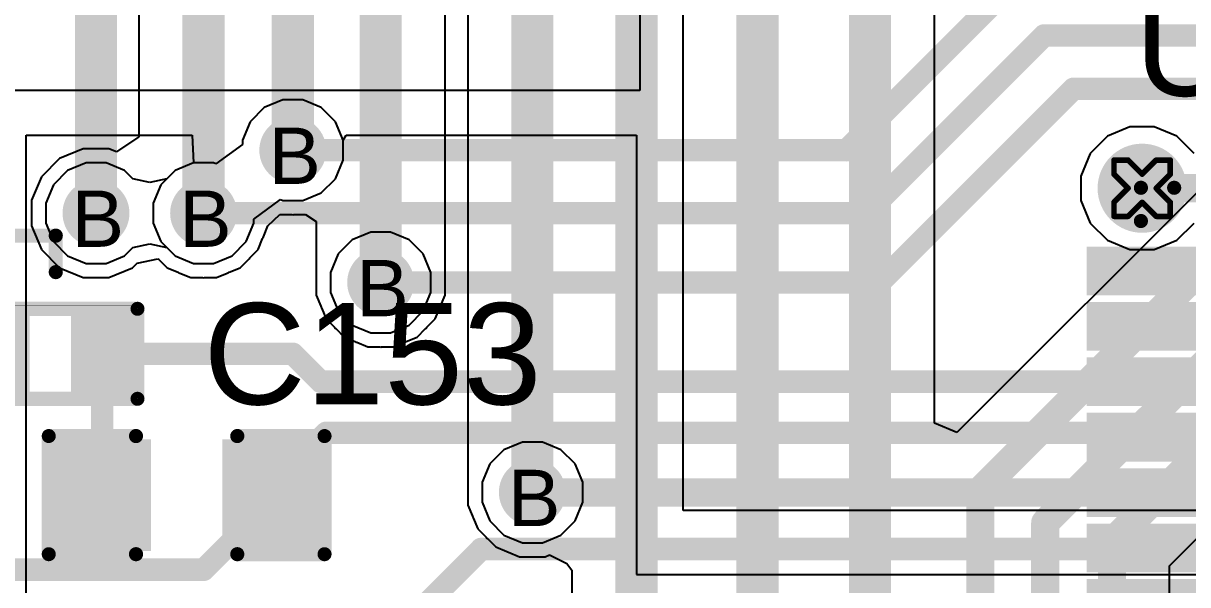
# Model space of a CAD drawing. Header units: inches. Extents: x 0 to 5379, y 0 to 5429.
# Drawn here: x 217.4 to 227.91, y 133.56 to 138.63 of the extents above; entities that cross this region are included whole.
import ezdxf

# ---------------------------------------------------------------- set-up
doc = ezdxf.new("R2010")
doc.units = ezdxf.units.IN
for name, color, linetype in [('Bottom Layer', 5, 'Continuous'), ('Bottom Solder', 6, 'Continuous'), ('Drill Drawing', 1, 'Continuous'), ('GND01', 16, 'Continuous'), ('GND02', 76, 'Continuous'), ('PWR', 156, 'Continuous'), ('SIG 01', 90, 'Continuous'), ('Top Layer', 1, 'Continuous'), ('Top Overlay', 2, 'Continuous'), ('Top Paste', 8, 'Continuous'), ('Top Solder', 216, 'Continuous'), ('Via Holes', 16, 'Continuous')]:
    doc.layers.add(name, color=color, linetype=linetype)
doc.styles.add('Arial', font='', dxfattribs={"height": 0.2})
doc.styles.get('Arial').set_extended_font_data('Arial')

# ---------------------------------------------------------------- blocks, each defined once
blk = doc.blocks.new('64_VFQFPN_9X9_142')
at = {"layer": 'Top Layer'}
for points in [[(4.07, -1.1), (4.93, -1.1), (4.93, -1.4), (4.07, -1.4)], [(4.07, -1.6), (4.93, -1.6), (4.93, -1.9), (4.07, -1.9)], [(4.07, -2.1), (4.93, -2.1), (4.93, -2.4), (4.07, -2.4)], [(4.07, -2.6), (4.93, -2.6), (4.93, -2.9), (4.07, -2.9)], [(4.07, -3.1), (4.93, -3.1), (4.93, -3.4), (4.07, -3.4)], [(4.07, -3.6), (4.93, -3.6), (4.93, -3.9), (4.07, -3.9)]]:
    blk.add_hatch(color=1, dxfattribs=at).paths.add_polyline_path(points)
at = {"layer": 'Top Paste'}
for points in [[(4.07, -1.1), (4.93, -1.1), (4.93, -1.4), (4.07, -1.4)], [(4.07, -1.6), (4.93, -1.6), (4.93, -1.9), (4.07, -1.9)], [(4.07, -2.1), (4.93, -2.1), (4.93, -2.4), (4.07, -2.4)], [(4.07, -2.6), (4.93, -2.6), (4.93, -2.9), (4.07, -2.9)], [(4.07, -3.1), (4.93, -3.1), (4.93, -3.4), (4.07, -3.4)], [(4.07, -3.6), (4.93, -3.6), (4.93, -3.9), (4.07, -3.9)]]:
    blk.add_hatch(color=8, dxfattribs=at).paths.add_polyline_path(points)
at = {"layer": 'Top Solder'}
for points in [[(4, -0.53), (5, -0.53), (5, -0.97), (4, -0.97)], [(4, -1.03), (5, -1.03), (5, -1.47), (4, -1.47)], [(4, -1.53), (5, -1.53), (5, -1.97), (4, -1.97)], [(4, -2.03), (5, -2.03), (5, -2.47), (4, -2.47)], [(4, -2.53), (5, -2.53), (5, -2.97), (4, -2.97)], [(4, -3.03), (5, -3.03), (5, -3.47), (4, -3.47)], [(4, -3.53), (5, -3.53), (5, -3.97), (4, -3.97)]]:
    blk.add_hatch(color=216, dxfattribs=at).paths.add_polyline_path(points)
at = {"layer": 'Top Overlay'}
for points in [[(4.511, -4.2, 0.127, 0.127, 0), (4.511, -4.5, 0.127, 0.127, 0)], [(4.511, -4.5, 0.127, 0.127, 0), (4.211, -4.5, 0.127, 0.127, 0)]]:
    blk.add_lwpolyline(points, format="xyseb", dxfattribs=at)
for points in [[(4.479, -4.2, 0.0635, 0.0635, 1), (4.543, -4.2, 0.0635, 0.0635, 1)], [(4.179, -4.5, 0.0635, 0.0635, 1), (4.243, -4.5, 0.0635, 0.0635, 1)], [(4.479, -4.5, 0.0635, 0.0635, 1), (4.543, -4.5, 0.0635, 0.0635, 1)], [(4.479, -4.5, 0.0635, 0.0635, 1), (4.543, -4.5, 0.0635, 0.0635, 1)]]:
    blk.add_lwpolyline(points, format="xyseb", close=True, dxfattribs=at)
blk = doc.blocks.new('R___0402_419')
at = {"layer": 'Top Layer'}
for points in [[(-0.699, -0.318), (-0.699, 0.318), (-0.241, 0.318), (-0.241, -0.318)], [(0.241, -0.318), (0.241, 0.318), (0.699, 0.318), (0.699, -0.318)]]:
    blk.add_hatch(color=1, dxfattribs=at).paths.add_polyline_path(points)
at = {"layer": 'Top Paste'}
for points in [[(-0.699, -0.318), (-0.699, 0.318), (-0.241, 0.318), (-0.241, -0.318)], [(0.241, -0.318), (0.241, 0.318), (0.699, 0.318), (0.699, -0.318)]]:
    blk.add_hatch(color=8, dxfattribs=at).paths.add_polyline_path(points)
at = {"layer": 'Top Solder'}
for points in [[(-0.754, -0.373), (-0.754, 0.373), (-0.186, 0.373), (-0.186, -0.373)], [(0.186, -0.373), (0.186, 0.373), (0.754, 0.373), (0.754, -0.373)]]:
    blk.add_hatch(color=216, dxfattribs=at).paths.add_polyline_path(points)
at = {"layer": 'Top Overlay'}
for points in [[(-0.787, 0.406, 0.127, 0.127, 0), (-0.787, -0.406, 0.127, 0.127, 0)], [(0.787, 0.406, 0.127, 0.127, 0), (-0.787, 0.406, 0.127, 0.127, 0)], [(0.787, 0.406, 0.127, 0.127, 0), (0.787, -0.406, 0.127, 0.127, 0)], [(0.787, -0.406, 0.127, 0.127, 0), (-0.787, -0.406, 0.127, 0.127, 0)], [(0.813, -0.432, 0.00323, 0.00323, 0), (-0.813, -0.432, 0.00323, 0.00323, 0)]]:
    blk.add_lwpolyline(points, format="xyseb", dxfattribs=at)
for points in [[(-0.819, 0.406, 0.0635, 0.0635, 1), (-0.756, 0.406, 0.0635, 0.0635, 1)], [(-0.819, 0.406, 0.0635, 0.0635, 1), (-0.756, 0.406, 0.0635, 0.0635, 1)], [(0.756, 0.406, 0.0635, 0.0635, 1), (0.819, 0.406, 0.0635, 0.0635, 1)], [(0.756, 0.406, 0.0635, 0.0635, 1), (0.819, 0.406, 0.0635, 0.0635, 1)], [(-0.819, -0.406, 0.0635, 0.0635, 1), (-0.756, -0.406, 0.0635, 0.0635, 1)], [(-0.819, -0.406, 0.0635, 0.0635, 1), (-0.756, -0.406, 0.0635, 0.0635, 1)], [(0.756, -0.406, 0.0635, 0.0635, 1), (0.819, -0.406, 0.0635, 0.0635, 1)], [(0.756, -0.406, 0.0635, 0.0635, 1), (0.819, -0.406, 0.0635, 0.0635, 1)], [(-0.814, -0.432, 0.00161, 0.00161, 1), (-0.812, -0.432, 0.00161, 0.00161, 1)], [(0.812, -0.432, 0.00161, 0.00161, 1), (0.814, -0.432, 0.00161, 0.00161, 1)]]:
    blk.add_lwpolyline(points, format="xyseb", close=True, dxfattribs=at)
blk = doc.blocks.new('C___0603_974')
at = {"layer": 'Top Layer'}
for points in [[(-0.381, 0.445), (-0.381, -0.445), (-1.143, -0.445), (-1.143, 0.445)], [(1.143, 0.445), (1.143, -0.445), (0.381, -0.445), (0.381, 0.445)]]:
    blk.add_hatch(color=1, dxfattribs=at).paths.add_polyline_path(points)
at = {"layer": 'Top Paste'}
for points in [[(-0.381, 0.445), (-0.381, -0.445), (-1.143, -0.445), (-1.143, 0.445)], [(1.143, 0.445), (1.143, -0.445), (0.381, -0.445), (0.381, 0.445)]]:
    blk.add_hatch(color=8, dxfattribs=at).paths.add_polyline_path(points)
at = {"layer": 'Top Solder'}
for points in [[(-0.321, 0.504), (-0.321, -0.504), (-1.203, -0.504), (-1.203, 0.504)], [(1.203, 0.504), (1.203, -0.504), (0.321, -0.504), (0.321, 0.504)]]:
    blk.add_hatch(color=216, dxfattribs=at).paths.add_polyline_path(points)
at = {"layer": 'Top Overlay'}
for points in [[(-0.457, 0.533, 0.127, 0.127, 0), (-1.245, 0.533, 0.127, 0.127, 0)], [(-1.245, 0.533, 0.127, 0.127, 0), (-1.245, -0.533, 0.127, 0.127, 0)], [(1.245, 0.533, 0.127, 0.127, 0), (0.457, 0.533, 0.127, 0.127, 0)], [(1.245, 0.533, 0.127, 0.127, 0), (1.245, -0.533, 0.127, 0.127, 0)], [(-0.457, -0.533, 0.127, 0.127, 0), (-1.245, -0.533, 0.127, 0.127, 0)], [(1.245, -0.533, 0.127, 0.127, 0), (0.457, -0.533, 0.127, 0.127, 0)]]:
    blk.add_lwpolyline(points, format="xyseb", dxfattribs=at)
for points in [[(-1.276, 0.533, 0.0635, 0.0635, 1), (-1.213, 0.533, 0.0635, 0.0635, 1)], [(-1.276, 0.533, 0.0635, 0.0635, 1), (-1.213, 0.533, 0.0635, 0.0635, 1)], [(-0.489, 0.533, 0.0635, 0.0635, 1), (-0.425, 0.533, 0.0635, 0.0635, 1)], [(0.425, 0.533, 0.0635, 0.0635, 1), (0.489, 0.533, 0.0635, 0.0635, 1)], [(1.213, 0.533, 0.0635, 0.0635, 1), (1.276, 0.533, 0.0635, 0.0635, 1)], [(1.213, 0.533, 0.0635, 0.0635, 1), (1.276, 0.533, 0.0635, 0.0635, 1)], [(-1.276, -0.533, 0.0635, 0.0635, 1), (-1.213, -0.533, 0.0635, 0.0635, 1)], [(-1.276, -0.533, 0.0635, 0.0635, 1), (-1.213, -0.533, 0.0635, 0.0635, 1)], [(-0.489, -0.533, 0.0635, 0.0635, 1), (-0.425, -0.533, 0.0635, 0.0635, 1)], [(0.425, -0.533, 0.0635, 0.0635, 1), (0.489, -0.533, 0.0635, 0.0635, 1)], [(1.213, -0.533, 0.0635, 0.0635, 1), (1.276, -0.533, 0.0635, 0.0635, 1)], [(1.213, -0.533, 0.0635, 0.0635, 1), (1.276, -0.533, 0.0635, 0.0635, 1)]]:
    blk.add_lwpolyline(points, format="xyseb", close=True, dxfattribs=at)

msp = doc.modelspace()

# ---------------------------------------------------------------- hatches: boundary and pattern name
at = {"layer": 'Bottom Layer'}
h = msp.add_hatch(color=5, dxfattribs=at)
edge = h.paths.add_edge_path()
edge.add_arc((219.836, 137.482), 0.2, 0, 360)
h = msp.add_hatch(color=5, dxfattribs=at)
edge = h.paths.add_edge_path()
edge.add_arc((227.501, 137.139), 0.3, 0, 360)
h = msp.add_hatch(color=5, dxfattribs=at)
edge = h.paths.add_edge_path()
edge.add_arc((218.06, 136.914), 0.2, 0, 360)
h = msp.add_hatch(color=5, dxfattribs=at)
edge = h.paths.add_edge_path()
edge.add_arc((219.031, 136.914), 0.2, 0, 360)
h = msp.add_hatch(color=5, dxfattribs=at)
edge = h.paths.add_edge_path()
edge.add_arc((220.629, 136.289), 0.2, 0, 360)
h = msp.add_hatch(color=5, dxfattribs=at)
edge = h.paths.add_edge_path()
edge.add_arc((221.998, 134.395), 0.2, 0, 360)
at = {"layer": 'Bottom Solder'}
h = msp.add_hatch(color=6, dxfattribs=at)
edge = h.paths.add_edge_path()
edge.add_arc((219.836, 137.482), 0.302, 0, 360)
h = msp.add_hatch(color=6, dxfattribs=at)
edge = h.paths.add_edge_path()
edge.add_arc((227.501, 137.139), 0.402, 0, 360)
h = msp.add_hatch(color=6, dxfattribs=at)
edge = h.paths.add_edge_path()
edge.add_arc((218.06, 136.914), 0.302, 0, 360)
h = msp.add_hatch(color=6, dxfattribs=at)
edge = h.paths.add_edge_path()
edge.add_arc((219.031, 136.914), 0.302, 0, 360)
h = msp.add_hatch(color=6, dxfattribs=at)
edge = h.paths.add_edge_path()
edge.add_arc((220.629, 136.289), 0.302, 0, 360)
h = msp.add_hatch(color=6, dxfattribs=at)
edge = h.paths.add_edge_path()
edge.add_arc((221.998, 134.395), 0.302, 0, 360)
at = {"layer": 'GND01'}
h = msp.add_hatch(color=16, dxfattribs=at)
edge = h.paths.add_edge_path()
edge.add_arc((219.836, 137.482), 0.2, 0, 360)
h = msp.add_hatch(color=16, dxfattribs=at)
edge = h.paths.add_edge_path()
edge.add_arc((227.501, 137.139), 0.3, 0, 360)
h = msp.add_hatch(color=16, dxfattribs=at)
edge = h.paths.add_edge_path()
edge.add_arc((218.06, 136.914), 0.2, 0, 360)
h = msp.add_hatch(color=16, dxfattribs=at)
edge = h.paths.add_edge_path()
edge.add_arc((219.031, 136.914), 0.2, 0, 360)
h = msp.add_hatch(color=16, dxfattribs=at)
edge = h.paths.add_edge_path()
edge.add_arc((220.629, 136.289), 0.2, 0, 360)
h = msp.add_hatch(color=16, dxfattribs=at)
edge = h.paths.add_edge_path()
edge.add_arc((221.998, 134.395), 0.2, 0, 360)
at = {"layer": 'GND02'}
h = msp.add_hatch(color=76, dxfattribs=at)
edge = h.paths.add_edge_path()
edge.add_arc((219.836, 137.482), 0.2, 0, 360)
h = msp.add_hatch(color=76, dxfattribs=at)
edge = h.paths.add_edge_path()
edge.add_arc((227.501, 137.139), 0.3, 0, 360)
h = msp.add_hatch(color=76, dxfattribs=at)
edge = h.paths.add_edge_path()
edge.add_arc((218.06, 136.914), 0.2, 0, 360)
h = msp.add_hatch(color=76, dxfattribs=at)
edge = h.paths.add_edge_path()
edge.add_arc((219.031, 136.914), 0.2, 0, 360)
h = msp.add_hatch(color=76, dxfattribs=at)
edge = h.paths.add_edge_path()
edge.add_arc((220.629, 136.289), 0.2, 0, 360)
h = msp.add_hatch(color=76, dxfattribs=at)
edge = h.paths.add_edge_path()
edge.add_arc((221.998, 134.395), 0.2, 0, 360)
at = {"layer": 'PWR'}
h = msp.add_hatch(color=156, dxfattribs=at)
edge = h.paths.add_edge_path()
edge.add_arc((219.836, 137.482), 0.2, 0, 360)
h = msp.add_hatch(color=156, dxfattribs=at)
edge = h.paths.add_edge_path()
edge.add_arc((227.501, 137.139), 0.3, 0, 360)
h = msp.add_hatch(color=156, dxfattribs=at)
edge = h.paths.add_edge_path()
edge.add_arc((218.06, 136.914), 0.2, 0, 360)
h = msp.add_hatch(color=156, dxfattribs=at)
edge = h.paths.add_edge_path()
edge.add_arc((219.031, 136.914), 0.2, 0, 360)
h = msp.add_hatch(color=156, dxfattribs=at)
edge = h.paths.add_edge_path()
edge.add_arc((220.629, 136.289), 0.2, 0, 360)
h = msp.add_hatch(color=156, dxfattribs=at)
edge = h.paths.add_edge_path()
edge.add_arc((221.998, 134.395), 0.2, 0, 360)
at = {"layer": 'SIG 01'}
h = msp.add_hatch(color=90, dxfattribs=at)
edge = h.paths.add_edge_path()
edge.add_arc((219.836, 137.482), 0.2, 0, 360)
h = msp.add_hatch(color=90, dxfattribs=at)
edge = h.paths.add_edge_path()
edge.add_arc((227.501, 137.139), 0.3, 0, 360)
h = msp.add_hatch(color=90, dxfattribs=at)
edge = h.paths.add_edge_path()
edge.add_arc((218.06, 136.914), 0.2, 0, 360)
h = msp.add_hatch(color=90, dxfattribs=at)
edge = h.paths.add_edge_path()
edge.add_arc((219.031, 136.914), 0.2, 0, 360)
h = msp.add_hatch(color=90, dxfattribs=at)
edge = h.paths.add_edge_path()
edge.add_arc((220.629, 136.289), 0.2, 0, 360)
h = msp.add_hatch(color=90, dxfattribs=at)
edge = h.paths.add_edge_path()
edge.add_arc((221.998, 134.395), 0.2, 0, 360)
at = {"layer": 'Top Layer'}
h = msp.add_hatch(color=1, dxfattribs=at)
edge = h.paths.add_edge_path()
edge.add_arc((219.836, 137.482), 0.2, 0, 360)
h = msp.add_hatch(color=1, dxfattribs=at)
edge = h.paths.add_edge_path()
edge.add_arc((227.501, 137.139), 0.3, 0, 360)
h = msp.add_hatch(color=1, dxfattribs=at)
edge = h.paths.add_edge_path()
edge.add_arc((218.06, 136.914), 0.2, 0, 360)
h = msp.add_hatch(color=1, dxfattribs=at)
edge = h.paths.add_edge_path()
edge.add_arc((219.031, 136.914), 0.2, 0, 360)
h = msp.add_hatch(color=1, dxfattribs=at)
edge = h.paths.add_edge_path()
edge.add_arc((220.629, 136.289), 0.2, 0, 360)
h = msp.add_hatch(color=1, dxfattribs=at)
edge = h.paths.add_edge_path()
edge.add_arc((221.998, 134.395), 0.2, 0, 360)
at = {"layer": 'Top Solder'}
h = msp.add_hatch(color=216, dxfattribs=at)
edge = h.paths.add_edge_path()
edge.add_arc((219.836, 137.482), 0.302, 0, 360)
h = msp.add_hatch(color=216, dxfattribs=at)
edge = h.paths.add_edge_path()
edge.add_arc((227.501, 137.139), 0.402, 0, 360)
h = msp.add_hatch(color=216, dxfattribs=at)
edge = h.paths.add_edge_path()
edge.add_arc((218.06, 136.914), 0.302, 0, 360)
h = msp.add_hatch(color=216, dxfattribs=at)
edge = h.paths.add_edge_path()
edge.add_arc((219.031, 136.914), 0.302, 0, 360)
h = msp.add_hatch(color=216, dxfattribs=at)
edge = h.paths.add_edge_path()
edge.add_arc((220.629, 136.289), 0.302, 0, 360)
h = msp.add_hatch(color=216, dxfattribs=at)
edge = h.paths.add_edge_path()
edge.add_arc((221.998, 134.395), 0.302, 0, 360)
at = {"layer": 'Via Holes'}
h = msp.add_hatch(color=7, dxfattribs=at)
edge = h.paths.add_edge_path()
edge.add_arc((219.836, 137.482), 0.1, 0, 360)
h = msp.add_hatch(color=7, dxfattribs=at)
edge = h.paths.add_edge_path()
edge.add_arc((227.501, 137.139), 0.15, 0, 360)
h = msp.add_hatch(color=7, dxfattribs=at)
edge = h.paths.add_edge_path()
edge.add_arc((218.06, 136.914), 0.1, 0, 360)
h = msp.add_hatch(color=7, dxfattribs=at)
edge = h.paths.add_edge_path()
edge.add_arc((219.031, 136.914), 0.1, 0, 360)
h = msp.add_hatch(color=7, dxfattribs=at)
edge = h.paths.add_edge_path()
edge.add_arc((220.629, 136.289), 0.1, 0, 360)
h = msp.add_hatch(color=7, dxfattribs=at)
edge = h.paths.add_edge_path()
edge.add_arc((221.998, 134.395), 0.1, 0, 360)

# ---------------------------------------------------------------- linework, layer by layer
at = {"layer": 'Drill Drawing'}
for points in [[(227.247, 137.266, 0.0508, 0.0508, 0), (227.247, 137.393, 0.0508, 0.0508, 0)], [(227.247, 137.393, 0.0508, 0.0508, 0), (227.374, 137.393, 0.0508, 0.0508, 0)], [(227.374, 137.393, 0.0508, 0.0508, 0), (227.501, 137.266, 0.0508, 0.0508, 0)], [(227.501, 137.266, 0.0508, 0.0508, 0), (227.628, 137.393, 0.0508, 0.0508, 0)], [(227.628, 137.393, 0.0508, 0.0508, 0), (227.755, 137.393, 0.0508, 0.0508, 0)], [(227.755, 137.266, 0.0508, 0.0508, 0), (227.755, 137.393, 0.0508, 0.0508, 0)], [(227.247, 137.266, 0.0508, 0.0508, 0), (227.374, 137.139, 0.0508, 0.0508, 0)], [(227.628, 137.139, 0.0508, 0.0508, 0), (227.755, 137.266, 0.0508, 0.0508, 0)], [(227.247, 137.012, 0.0508, 0.0508, 0), (227.374, 137.139, 0.0508, 0.0508, 0)], [(227.628, 137.139, 0.0508, 0.0508, 0), (227.755, 137.012, 0.0508, 0.0508, 0)], [(227.247, 136.885, 0.0508, 0.0508, 0), (227.247, 137.012, 0.0508, 0.0508, 0)], [(227.374, 136.885, 0.0508, 0.0508, 0), (227.501, 137.012, 0.0508, 0.0508, 0)], [(227.501, 137.012, 0.0508, 0.0508, 0), (227.628, 136.885, 0.0508, 0.0508, 0)], [(227.755, 136.885, 0.0508, 0.0508, 0), (227.755, 137.012, 0.0508, 0.0508, 0)], [(227.247, 136.885, 0.0508, 0.0508, 0), (227.374, 136.885, 0.0508, 0.0508, 0)], [(227.628, 136.885, 0.0508, 0.0508, 0), (227.755, 136.885, 0.0508, 0.0508, 0)]]:
    msp.add_lwpolyline(points, format="xyseb", dxfattribs=at)
for points in [[(227.235, 137.393, 0.0254, 0.0254, 1), (227.26, 137.393, 0.0254, 0.0254, 1)], [(227.235, 137.393, 0.0254, 0.0254, 1), (227.26, 137.393, 0.0254, 0.0254, 1)], [(227.362, 137.393, 0.0254, 0.0254, 1), (227.387, 137.393, 0.0254, 0.0254, 1)], [(227.362, 137.393, 0.0254, 0.0254, 1), (227.387, 137.393, 0.0254, 0.0254, 1)], [(227.616, 137.393, 0.0254, 0.0254, 1), (227.641, 137.393, 0.0254, 0.0254, 1)], [(227.616, 137.393, 0.0254, 0.0254, 1), (227.641, 137.393, 0.0254, 0.0254, 1)], [(227.743, 137.393, 0.0254, 0.0254, 1), (227.768, 137.393, 0.0254, 0.0254, 1)], [(227.743, 137.393, 0.0254, 0.0254, 1), (227.768, 137.393, 0.0254, 0.0254, 1)], [(227.235, 137.266, 0.0254, 0.0254, 1), (227.26, 137.266, 0.0254, 0.0254, 1)], [(227.235, 137.266, 0.0254, 0.0254, 1), (227.26, 137.266, 0.0254, 0.0254, 1)], [(227.489, 137.266, 0.0254, 0.0254, 1), (227.514, 137.266, 0.0254, 0.0254, 1)], [(227.489, 137.266, 0.0254, 0.0254, 1), (227.514, 137.266, 0.0254, 0.0254, 1)], [(227.743, 137.266, 0.0254, 0.0254, 1), (227.768, 137.266, 0.0254, 0.0254, 1)], [(227.743, 137.266, 0.0254, 0.0254, 1), (227.768, 137.266, 0.0254, 0.0254, 1)], [(227.362, 137.139, 0.0254, 0.0254, 1), (227.387, 137.139, 0.0254, 0.0254, 1)], [(227.362, 137.139, 0.0254, 0.0254, 1), (227.387, 137.139, 0.0254, 0.0254, 1)], [(227.616, 137.139, 0.0254, 0.0254, 1), (227.641, 137.139, 0.0254, 0.0254, 1)], [(227.616, 137.139, 0.0254, 0.0254, 1), (227.641, 137.139, 0.0254, 0.0254, 1)], [(227.235, 137.012, 0.0254, 0.0254, 1), (227.26, 137.012, 0.0254, 0.0254, 1)], [(227.235, 137.012, 0.0254, 0.0254, 1), (227.26, 137.012, 0.0254, 0.0254, 1)], [(227.489, 137.012, 0.0254, 0.0254, 1), (227.514, 137.012, 0.0254, 0.0254, 1)], [(227.489, 137.012, 0.0254, 0.0254, 1), (227.514, 137.012, 0.0254, 0.0254, 1)], [(227.743, 137.012, 0.0254, 0.0254, 1), (227.768, 137.012, 0.0254, 0.0254, 1)], [(227.743, 137.012, 0.0254, 0.0254, 1), (227.768, 137.012, 0.0254, 0.0254, 1)], [(227.235, 136.885, 0.0254, 0.0254, 1), (227.26, 136.885, 0.0254, 0.0254, 1)], [(227.235, 136.885, 0.0254, 0.0254, 1), (227.26, 136.885, 0.0254, 0.0254, 1)], [(227.362, 136.885, 0.0254, 0.0254, 1), (227.387, 136.885, 0.0254, 0.0254, 1)], [(227.362, 136.885, 0.0254, 0.0254, 1), (227.387, 136.885, 0.0254, 0.0254, 1)], [(227.616, 136.885, 0.0254, 0.0254, 1), (227.641, 136.885, 0.0254, 0.0254, 1)], [(227.616, 136.885, 0.0254, 0.0254, 1), (227.641, 136.885, 0.0254, 0.0254, 1)], [(227.743, 136.885, 0.0254, 0.0254, 1), (227.768, 136.885, 0.0254, 0.0254, 1)], [(227.743, 136.885, 0.0254, 0.0254, 1), (227.768, 136.885, 0.0254, 0.0254, 1)]]:
    msp.add_lwpolyline(points, format="xyseb", close=True, dxfattribs=at)
at = {"layer": 'GND01'}
for p, q in [((219.745, 137.936), (219.578, 137.867)), ((219.926, 137.936), (219.745, 137.936)), ((220.093, 137.867), (219.926, 137.936)), ((219.578, 137.867), (219.451, 137.739)), ((220.221, 137.739), (220.093, 137.867)), ((219.451, 137.739), (219.382, 137.573)), ((220.29, 137.573), (220.221, 137.739)), ((219.382, 137.573), (219.382, 137.535)), ((220.29, 137.392), (220.29, 137.573)), ((219.382, 137.535), (219.141, 137.36)), ((217.97, 137.368), (217.803, 137.299)), ((218.151, 137.368), (217.97, 137.368)), ((218.318, 137.299), (218.151, 137.368)), ((218.941, 137.368), (218.774, 137.299)), ((219.121, 137.368), (218.941, 137.368)), ((219.141, 137.36), (219.121, 137.368)), ((220.221, 137.225), (220.29, 137.392)), ((217.803, 137.299), (217.675, 137.171)), ((218.393, 137.224), (218.318, 137.299)), ((218.774, 137.299), (218.698, 137.224)), ((217.675, 137.171), (217.606, 137.005)), ((218.546, 137.192), (218.393, 137.224)), ((218.698, 137.224), (218.546, 137.192)), ((220.093, 137.097), (220.221, 137.225)), ((219.485, 136.861), (219.726, 137.036)), ((219.726, 137.036), (219.745, 137.028)), ((219.926, 137.028), (220.093, 137.097)), ((217.606, 137.005), (217.606, 136.824)), ((219.745, 137.028), (219.926, 137.028)), ((217.606, 136.824), (217.675, 136.657)), ((219.416, 136.657), (219.485, 136.824)), ((219.485, 136.824), (219.485, 136.861)), ((220.539, 136.743), (220.372, 136.674)), ((220.719, 136.743), (220.539, 136.743)), ((220.886, 136.674), (220.719, 136.743)), ((217.675, 136.657), (217.803, 136.529)), ((218.393, 136.605), (218.546, 136.636)), ((218.546, 136.636), (218.698, 136.605)), ((219.288, 136.529), (219.416, 136.657)), ((220.372, 136.674), (220.244, 136.546)), ((221.014, 136.546), (220.886, 136.674)), ((217.803, 136.529), (217.97, 136.46)), ((218.151, 136.46), (218.318, 136.529)), ((218.318, 136.529), (218.393, 136.605)), ((218.698, 136.605), (218.774, 136.529)), ((218.774, 136.529), (218.941, 136.46)), ((219.121, 136.46), (219.288, 136.529)), ((220.244, 136.546), (220.175, 136.379)), ((221.083, 136.379), (221.014, 136.546)), ((217.97, 136.46), (218.151, 136.46)), ((218.941, 136.46), (219.121, 136.46)), ((220.175, 136.379), (220.175, 136.199)), ((221.083, 136.199), (221.083, 136.379)), ((220.175, 136.199), (220.244, 136.032)), ((221.014, 136.032), (221.083, 136.199)), ((220.244, 136.032), (220.372, 135.904)), ((220.886, 135.904), (221.014, 136.032)), ((220.372, 135.904), (220.539, 135.835)), ((220.719, 135.835), (220.886, 135.904)), ((220.539, 135.835), (220.719, 135.835)), ((221.908, 134.849), (221.741, 134.78)), ((222.088, 134.849), (221.908, 134.849)), ((222.255, 134.78), (222.088, 134.849)), ((221.741, 134.78), (221.613, 134.652)), ((222.383, 134.652), (222.255, 134.78)), ((221.613, 134.652), (221.544, 134.486)), ((222.452, 134.486), (222.383, 134.652)), ((221.544, 134.486), (221.544, 134.305)), ((222.452, 134.305), (222.452, 134.486)), ((221.544, 134.305), (221.613, 134.138)), ((222.383, 134.138), (222.452, 134.305)), ((221.613, 134.138), (221.741, 134.01)), ((222.255, 134.01), (222.383, 134.138)), ((221.741, 134.01), (221.908, 133.941)), ((222.088, 133.941), (222.255, 134.01)), ((221.908, 133.941), (222.088, 133.941))]:
    msp.add_line(p, q, dxfattribs=at)
at = {"layer": 'GND02'}
for p, q in [((219.745, 137.936), (219.578, 137.867)), ((219.926, 137.936), (219.745, 137.936)), ((220.093, 137.867), (219.926, 137.936)), ((219.578, 137.867), (219.451, 137.739)), ((220.221, 137.739), (220.093, 137.867)), ((219.451, 137.739), (219.382, 137.573)), ((220.29, 137.573), (220.221, 137.739)), ((219.382, 137.573), (219.382, 137.535)), ((220.29, 137.392), (220.29, 137.573)), ((219.382, 137.535), (219.141, 137.36)), ((217.97, 137.368), (217.803, 137.299)), ((218.151, 137.368), (217.97, 137.368)), ((218.318, 137.299), (218.151, 137.368)), ((218.941, 137.368), (218.774, 137.299)), ((219.121, 137.368), (218.941, 137.368)), ((219.141, 137.36), (219.121, 137.368)), ((220.221, 137.225), (220.29, 137.392)), ((217.803, 137.299), (217.675, 137.171)), ((218.393, 137.224), (218.318, 137.299)), ((218.774, 137.299), (218.698, 137.224)), ((217.675, 137.171), (217.606, 137.005)), ((218.546, 137.192), (218.393, 137.224)), ((218.698, 137.224), (218.546, 137.192)), ((220.093, 137.097), (220.221, 137.225)), ((219.485, 136.861), (219.726, 137.036)), ((219.726, 137.036), (219.745, 137.028)), ((219.926, 137.028), (220.093, 137.097)), ((217.606, 137.005), (217.606, 136.824)), ((219.745, 137.028), (219.926, 137.028)), ((217.606, 136.824), (217.675, 136.657)), ((219.416, 136.657), (219.485, 136.824)), ((219.485, 136.824), (219.485, 136.861)), ((220.539, 136.743), (220.372, 136.674)), ((220.719, 136.743), (220.539, 136.743)), ((220.886, 136.674), (220.719, 136.743)), ((217.675, 136.657), (217.803, 136.529)), ((218.393, 136.605), (218.546, 136.636)), ((218.546, 136.636), (218.698, 136.605)), ((219.288, 136.529), (219.416, 136.657)), ((220.372, 136.674), (220.244, 136.546)), ((221.014, 136.546), (220.886, 136.674)), ((217.803, 136.529), (217.97, 136.46)), ((218.151, 136.46), (218.318, 136.529)), ((218.318, 136.529), (218.393, 136.605)), ((218.698, 136.605), (218.774, 136.529)), ((218.774, 136.529), (218.941, 136.46)), ((219.121, 136.46), (219.288, 136.529)), ((220.244, 136.546), (220.175, 136.379)), ((221.083, 136.379), (221.014, 136.546)), ((217.97, 136.46), (218.151, 136.46)), ((218.941, 136.46), (219.121, 136.46)), ((220.175, 136.379), (220.175, 136.199)), ((221.083, 136.199), (221.083, 136.379)), ((220.175, 136.199), (220.244, 136.032)), ((221.014, 136.032), (221.083, 136.199)), ((220.244, 136.032), (220.372, 135.904)), ((220.886, 135.904), (221.014, 136.032)), ((220.372, 135.904), (220.539, 135.835)), ((220.719, 135.835), (220.886, 135.904)), ((220.539, 135.835), (220.719, 135.835)), ((221.908, 134.849), (221.741, 134.78)), ((222.088, 134.849), (221.908, 134.849)), ((222.255, 134.78), (222.088, 134.849)), ((221.741, 134.78), (221.613, 134.652)), ((222.383, 134.652), (222.255, 134.78)), ((221.613, 134.652), (221.544, 134.486)), ((222.452, 134.486), (222.383, 134.652)), ((221.544, 134.486), (221.544, 134.305)), ((222.452, 134.305), (222.452, 134.486)), ((221.544, 134.305), (221.613, 134.138)), ((222.383, 134.138), (222.452, 134.305)), ((221.613, 134.138), (221.741, 134.01)), ((222.255, 134.01), (222.383, 134.138)), ((221.741, 134.01), (221.908, 133.941)), ((222.088, 133.941), (222.255, 134.01)), ((221.908, 133.941), (222.088, 133.941))]:
    msp.add_line(p, q, dxfattribs=at)
at = {"layer": 'PWR'}
for p, q in [((222.969, 140.695), (222.969, 138.021)), ((223.359, 134.23), (223.359, 140.378)), ((222.969, 138.021), (209.892, 138.021)), ((227.391, 137.693), (227.187, 137.608)), ((227.611, 137.693), (227.391, 137.693)), ((227.815, 137.608), (227.611, 137.693)), ((217.429, 120.431), (217.429, 137.617)), ((217.429, 137.617), (218.928, 137.617)), ((218.928, 137.617), (218.941, 137.368)), ((220.29, 137.573), (220.319, 137.617)), ((220.29, 137.392), (220.29, 137.573)), ((220.319, 137.617), (222.938, 137.617)), ((222.938, 137.617), (222.938, 133.653)), ((227.187, 137.608), (227.032, 137.452)), ((227.971, 137.452), (227.815, 137.608)), ((227.032, 137.452), (226.947, 137.249)), ((218.941, 137.368), (218.774, 137.299)), ((220.221, 137.225), (220.29, 137.392)), ((218.774, 137.299), (218.646, 137.171)), ((226.947, 137.249), (226.947, 137.028)), ((218.646, 137.171), (218.577, 137.005)), ((220.093, 137.097), (220.221, 137.225)), ((219.485, 136.861), (219.726, 137.036)), ((219.726, 137.036), (219.745, 137.028)), ((219.926, 137.028), (220.093, 137.097)), ((218.577, 137.005), (218.577, 136.824)), ((219.745, 137.028), (219.926, 137.028)), ((226.947, 137.028), (227.032, 136.825)), ((218.577, 136.824), (218.646, 136.657)), ((219.416, 136.657), (219.485, 136.824)), ((219.485, 136.824), (219.485, 136.861)), ((227.032, 136.825), (227.187, 136.669)), ((227.815, 136.669), (227.971, 136.825)), ((220.539, 136.743), (220.372, 136.674)), ((220.719, 136.743), (220.539, 136.743)), ((220.886, 136.674), (220.719, 136.743)), ((218.646, 136.657), (218.774, 136.529)), ((219.288, 136.529), (219.416, 136.657)), ((220.372, 136.674), (220.244, 136.546)), ((221.014, 136.546), (220.886, 136.674)), ((227.187, 136.669), (227.391, 136.585)), ((227.611, 136.585), (227.815, 136.669)), ((218.774, 136.529), (218.941, 136.46)), ((219.121, 136.46), (219.288, 136.529)), ((220.244, 136.546), (220.175, 136.379)), ((221.083, 136.379), (221.014, 136.546)), ((227.391, 136.585), (227.611, 136.585)), ((218.941, 136.46), (219.121, 136.46)), ((220.175, 136.379), (220.175, 136.199)), ((221.083, 136.199), (221.083, 136.379)), ((220.175, 136.199), (220.244, 136.032)), ((221.014, 136.032), (221.083, 136.199)), ((220.244, 136.032), (220.372, 135.904)), ((220.886, 135.904), (221.014, 136.032)), ((220.372, 135.904), (220.539, 135.835)), ((220.719, 135.835), (220.886, 135.904)), ((220.539, 135.835), (220.719, 135.835)), ((221.908, 134.849), (221.741, 134.78)), ((222.088, 134.849), (221.908, 134.849)), ((222.255, 134.78), (222.088, 134.849)), ((221.741, 134.78), (221.613, 134.652)), ((222.383, 134.652), (222.255, 134.78)), ((221.613, 134.652), (221.544, 134.486)), ((222.452, 134.486), (222.383, 134.652)), ((221.544, 134.486), (221.544, 134.305)), ((222.452, 134.305), (222.452, 134.486)), ((221.544, 134.305), (221.613, 134.138)), ((222.383, 134.138), (222.452, 134.305)), ((245.659, 134.23), (223.359, 134.23)), ((221.613, 134.138), (221.741, 134.01)), ((222.255, 134.01), (222.383, 134.138)), ((221.741, 134.01), (221.908, 133.941)), ((222.088, 133.941), (222.255, 134.01)), ((221.908, 133.941), (222.088, 133.941)), ((222.938, 133.653), (242.584, 133.653))]:
    msp.add_line(p, q, dxfattribs=at)
at = {"layer": 'SIG 01'}
for p, q in [((221.415, 148.982), (221.415, 134.395)), ((221.212, 136.289), (221.212, 147.523)), ((218.448, 146.162), (218.448, 137.602)), ((225.627, 135.02), (225.627, 139.36)), ((229.11, 138.215), (225.83, 134.936)), ((218.448, 137.602), (218.245, 137.467)), ((217.945, 137.495), (217.731, 137.407)), ((218.176, 137.495), (217.945, 137.495)), ((218.245, 137.467), (218.176, 137.495)), ((217.731, 137.407), (217.568, 137.243)), ((217.568, 137.243), (217.479, 137.03)), ((217.479, 137.03), (217.479, 136.799)), ((219.612, 136.799), (219.72, 136.901)), ((219.72, 136.901), (219.827, 136.901)), ((219.827, 136.901), (219.836, 136.9)), ((219.836, 136.9), (219.844, 136.901)), ((219.844, 136.901), (219.951, 136.901)), ((219.951, 136.901), (220.046, 136.838)), ((220.046, 136.838), (220.046, 136.289)), ((217.479, 136.799), (217.568, 136.585)), ((219.571, 136.7), (219.612, 136.799)), ((219.523, 136.585), (219.564, 136.684)), ((219.564, 136.684), (219.569, 136.691)), ((219.569, 136.691), (219.571, 136.7)), ((217.568, 136.585), (217.731, 136.422)), ((219.443, 136.502), (219.448, 136.51)), ((219.448, 136.51), (219.523, 136.585)), ((217.731, 136.422), (217.945, 136.333)), ((218.176, 136.333), (218.389, 136.422)), ((218.389, 136.422), (218.432, 136.464)), ((218.432, 136.464), (218.619, 136.502)), ((218.619, 136.502), (218.626, 136.497)), ((218.626, 136.497), (218.702, 136.422)), ((218.702, 136.422), (218.801, 136.381)), ((219.261, 136.381), (219.36, 136.422)), ((219.36, 136.422), (219.436, 136.497)), ((219.436, 136.497), (219.443, 136.502)), ((217.945, 136.333), (218.176, 136.333)), ((218.801, 136.381), (218.808, 136.376)), ((218.808, 136.376), (218.816, 136.374)), ((218.816, 136.374), (218.915, 136.333)), ((218.915, 136.333), (219.022, 136.333)), ((219.022, 136.333), (219.031, 136.332)), ((219.031, 136.332), (219.039, 136.333)), ((219.039, 136.333), (219.146, 136.333)), ((219.146, 136.333), (219.245, 136.374)), ((219.245, 136.374), (219.254, 136.376)), ((219.254, 136.376), (219.261, 136.381)), ((220.046, 136.289), (220.048, 136.28)), ((220.048, 136.28), (220.048, 136.173)), ((221.21, 136.28), (221.212, 136.289)), ((221.21, 136.173), (221.21, 136.28)), ((220.048, 136.173), (220.089, 136.074)), ((221.169, 136.074), (221.21, 136.173)), ((227.747, 133.733), (230.184, 136.17)), ((220.089, 136.074), (220.091, 136.066)), ((220.091, 136.066), (220.096, 136.059)), ((220.096, 136.059), (220.137, 135.96)), ((221.122, 135.96), (221.163, 136.059)), ((221.163, 136.059), (221.167, 136.066)), ((221.167, 136.066), (221.169, 136.074)), ((220.137, 135.96), (220.212, 135.884)), ((220.212, 135.884), (220.217, 135.877)), ((220.217, 135.877), (220.224, 135.872)), ((221.034, 135.872), (221.041, 135.877)), ((221.041, 135.877), (221.046, 135.884)), ((221.046, 135.884), (221.122, 135.96)), ((220.224, 135.872), (220.3, 135.796)), ((220.3, 135.796), (220.399, 135.755)), ((220.859, 135.755), (220.958, 135.796)), ((220.958, 135.796), (221.034, 135.872)), ((220.399, 135.755), (220.406, 135.751)), ((220.406, 135.751), (220.415, 135.749)), ((220.415, 135.749), (220.514, 135.708)), ((220.514, 135.708), (220.621, 135.708)), ((220.621, 135.708), (220.629, 135.706)), ((220.629, 135.706), (220.638, 135.708)), ((220.638, 135.708), (220.745, 135.708)), ((220.745, 135.708), (220.844, 135.749)), ((220.844, 135.749), (220.852, 135.751)), ((220.852, 135.751), (220.859, 135.755)), ((225.83, 134.936), (225.627, 135.02)), ((221.415, 134.395), (221.417, 134.387)), ((221.417, 134.387), (221.417, 134.28)), ((221.417, 134.28), (221.458, 134.181)), ((221.458, 134.181), (221.46, 134.172)), ((221.46, 134.172), (221.465, 134.165)), ((221.465, 134.165), (221.505, 134.066)), ((221.505, 134.066), (221.581, 133.99)), ((221.581, 133.99), (221.586, 133.983)), ((221.586, 133.983), (221.593, 133.978)), ((221.593, 133.978), (221.669, 133.903)), ((221.669, 133.903), (221.768, 133.862)), ((221.768, 133.862), (221.775, 133.857)), ((221.775, 133.857), (221.784, 133.855)), ((221.784, 133.855), (221.882, 133.814)), ((221.882, 133.814), (221.989, 133.814)), ((221.989, 133.814), (221.998, 133.813)), ((221.998, 133.813), (222.007, 133.814)), ((222.007, 133.814), (222.114, 133.814)), ((222.114, 133.814), (222.152, 133.83)), ((222.152, 133.83), (222.31, 133.754)), ((222.31, 133.754), (222.355, 133.694)), ((222.355, 133.694), (222.355, 131.395)), ((227.747, 129.89), (227.747, 133.733))]:
    msp.add_line(p, q, dxfattribs=at)
for points in [[(224.03, 132.895, 0.381, 0.381, 0), (224.03, 150.244, 0.381, 0.381, 0)], [(225.045, 131.23, 0.381, 0.381, 0), (225.045, 150.25, 0.381, 0.381, 0)], [(222.938, 131.395, 0.381, 0.381, 0), (222.938, 149.831, 0.381, 0.381, 0)], [(221.998, 134.395, 0.381, 0.381, 0), (221.998, 149.223, 0.381, 0.381, 0)], [(220.629, 136.289, 0.381, 0.381, 0), (220.629, 147.523, 0.381, 0.381, 0)], [(219.836, 137.482, 0.381, 0.381, 0), (219.836, 146.92, 0.381, 0.381, 0)], [(219.031, 136.914, 0.381, 0.381, 0), (219.031, 146.403, 0.381, 0.381, 0)], [(226.041, 134.413, 0.254, 0.254, 0), (229.476, 137.849, 0.254, 0.254, 0)], [(226.626, 134.121, 0.254, 0.254, 0), (229.786, 137.28, 0.254, 0.254, 0)], [(227.229, 133.948, 0.254, 0.254, 0), (229.97, 136.688, 0.254, 0.254, 0)], [(226.041, 130.66, 0.254, 0.254, 0), (226.041, 134.413, 0.254, 0.254, 0)], [(226.626, 130.263, 0.254, 0.254, 0), (226.626, 134.121, 0.254, 0.254, 0)], [(227.229, 129.89, 0.254, 0.254, 0), (227.229, 133.948, 0.254, 0.254, 0)]]:
    msp.add_lwpolyline(points, format="xyseb", dxfattribs=at)
for points in [[(219.74, 137.482, 0.191, 0.191, 1), (219.931, 137.482, 0.191, 0.191, 1)], [(218.936, 136.914, 0.191, 0.191, 1), (219.126, 136.914, 0.191, 0.191, 1)], [(220.534, 136.289, 0.191, 0.191, 1), (220.724, 136.289, 0.191, 0.191, 1)], [(221.903, 134.395, 0.191, 0.191, 1), (222.093, 134.395, 0.191, 0.191, 1)], [(225.977, 134.413, 0.127, 0.127, 1), (226.104, 134.413, 0.127, 0.127, 1)], [(225.977, 134.413, 0.127, 0.127, 1), (226.104, 134.413, 0.127, 0.127, 1)], [(226.563, 134.121, 0.127, 0.127, 1), (226.69, 134.121, 0.127, 0.127, 1)], [(226.563, 134.121, 0.127, 0.127, 1), (226.69, 134.121, 0.127, 0.127, 1)], [(227.166, 133.948, 0.127, 0.127, 1), (227.293, 133.948, 0.127, 0.127, 1)], [(227.166, 133.948, 0.127, 0.127, 1), (227.293, 133.948, 0.127, 0.127, 1)]]:
    msp.add_lwpolyline(points, format="xyseb", close=True, dxfattribs=at)
at = {"layer": 'Top Layer'}
for points in [[(224.833, 137.482, 0.203, 0.203, 0), (226.374, 139.024, 0.203, 0.203, 0)], [(218.06, 136.914, 0.381, 0.381, 0), (218.06, 138.826, 0.381, 0.381, 0)], [(225.014, 136.914, 0.203, 0.203, 0), (226.617, 138.517, 0.203, 0.203, 0)], [(226.617, 138.517, 0.203, 0.203, 0), (228.758, 138.517, 0.203, 0.203, 0)], [(225.135, 136.289, 0.203, 0.203, 0), (226.882, 138.036, 0.203, 0.203, 0)], [(226.882, 138.036, 0.203, 0.203, 0), (228.437, 138.036, 0.203, 0.203, 0)], [(219.836, 137.482, 0.203, 0.203, 0), (224.833, 137.482, 0.203, 0.203, 0)], [(227.501, 137.139, 0.254, 0.254, 0), (228.247, 137.139, 0.254, 0.254, 0)], [(219.031, 136.914, 0.203, 0.203, 0), (225.014, 136.914, 0.203, 0.203, 0)], [(220.629, 136.289, 0.203, 0.203, 0), (225.135, 136.289, 0.203, 0.203, 0)], [(218.116, 134.37, 0.203, 0.203, 0), (218.116, 135.645, 0.203, 0.203, 0)], [(218.116, 135.645, 0.203, 0.203, 0), (219.836, 135.645, 0.203, 0.203, 0)], [(219.836, 135.645, 0.203, 0.203, 0), (220.088, 135.393, 0.203, 0.203, 0)], [(220.088, 135.393, 0.203, 0.203, 0), (227.501, 135.393, 0.203, 0.203, 0)], [(219.64, 134.434, 0.203, 0.203, 0), (220.139, 134.932, 0.203, 0.203, 0)], [(220.139, 134.932, 0.203, 0.203, 0), (227.462, 134.932, 0.203, 0.203, 0)], [(227.462, 134.932, 0.203, 0.203, 0), (227.501, 134.893, 0.203, 0.203, 0)], [(219.64, 134.37, 0.203, 0.203, 0), (219.64, 134.434, 0.203, 0.203, 0)], [(221.998, 134.395, 0.254, 0.254, 0), (222, 134.393, 0.254, 0.254, 0)], [(222, 134.393, 0.254, 0.254, 0), (227.501, 134.393, 0.254, 0.254, 0)], [(227.489, 134.395, 0.254, 0.254, 0), (227.496, 134.388, 0.254, 0.254, 0)], [(219.031, 133.697, 0.203, 0.203, 0), (219.64, 134.307, 0.203, 0.203, 0)], [(227.499, 134.395, 0.203, 0.203, 0), (227.501, 134.393, 0.203, 0.203, 0)], [(220.025, 132.371, 0.203, 0.203, 0), (221.537, 133.884, 0.203, 0.203, 0)], [(221.537, 133.884, 0.203, 0.203, 0), (227.492, 133.884, 0.203, 0.203, 0)], [(227.492, 133.884, 0.203, 0.203, 0), (227.501, 133.893, 0.203, 0.203, 0)], [(216.632, 133.697, 0.203, 0.203, 0), (219.031, 133.697, 0.203, 0.203, 0)]]:
    msp.add_lwpolyline(points, format="xyseb", dxfattribs=at)
for points in [[(226.566, 138.517, 0.102, 0.102, 1), (226.668, 138.517, 0.102, 0.102, 1)], [(226.566, 138.517, 0.102, 0.102, 1), (226.668, 138.517, 0.102, 0.102, 1)], [(226.831, 138.036, 0.102, 0.102, 1), (226.932, 138.036, 0.102, 0.102, 1)], [(226.831, 138.036, 0.102, 0.102, 1), (226.932, 138.036, 0.102, 0.102, 1)], [(219.785, 137.482, 0.102, 0.102, 1), (219.886, 137.482, 0.102, 0.102, 1)], [(224.782, 137.482, 0.102, 0.102, 1), (224.884, 137.482, 0.102, 0.102, 1)], [(224.782, 137.482, 0.102, 0.102, 1), (224.884, 137.482, 0.102, 0.102, 1)], [(227.438, 137.139, 0.127, 0.127, 1), (227.565, 137.139, 0.127, 0.127, 1)], [(217.965, 136.914, 0.191, 0.191, 1), (218.156, 136.914, 0.191, 0.191, 1)], [(218.98, 136.914, 0.102, 0.102, 1), (219.082, 136.914, 0.102, 0.102, 1)], [(224.964, 136.914, 0.102, 0.102, 1), (225.065, 136.914, 0.102, 0.102, 1)], [(224.964, 136.914, 0.102, 0.102, 1), (225.065, 136.914, 0.102, 0.102, 1)], [(220.578, 136.289, 0.102, 0.102, 1), (220.68, 136.289, 0.102, 0.102, 1)], [(225.084, 136.289, 0.102, 0.102, 1), (225.186, 136.289, 0.102, 0.102, 1)], [(225.084, 136.289, 0.102, 0.102, 1), (225.186, 136.289, 0.102, 0.102, 1)], [(218.066, 135.645, 0.102, 0.102, 1), (218.167, 135.645, 0.102, 0.102, 1)], [(218.066, 135.645, 0.102, 0.102, 1), (218.167, 135.645, 0.102, 0.102, 1)], [(219.785, 135.645, 0.102, 0.102, 1), (219.886, 135.645, 0.102, 0.102, 1)], [(219.785, 135.645, 0.102, 0.102, 1), (219.886, 135.645, 0.102, 0.102, 1)], [(220.037, 135.393, 0.102, 0.102, 1), (220.139, 135.393, 0.102, 0.102, 1)], [(220.037, 135.393, 0.102, 0.102, 1), (220.139, 135.393, 0.102, 0.102, 1)], [(227.45, 135.393, 0.102, 0.102, 1), (227.552, 135.393, 0.102, 0.102, 1)], [(220.088, 134.932, 0.102, 0.102, 1), (220.19, 134.932, 0.102, 0.102, 1)], [(220.088, 134.932, 0.102, 0.102, 1), (220.19, 134.932, 0.102, 0.102, 1)], [(227.412, 134.932, 0.102, 0.102, 1), (227.513, 134.932, 0.102, 0.102, 1)], [(227.412, 134.932, 0.102, 0.102, 1), (227.513, 134.932, 0.102, 0.102, 1)], [(227.45, 134.893, 0.102, 0.102, 1), (227.552, 134.893, 0.102, 0.102, 1)], [(219.59, 134.434, 0.102, 0.102, 1), (219.691, 134.434, 0.102, 0.102, 1)], [(219.59, 134.434, 0.102, 0.102, 1), (219.691, 134.434, 0.102, 0.102, 1)], [(221.935, 134.395, 0.127, 0.127, 1), (222.062, 134.395, 0.127, 0.127, 1)], [(221.937, 134.393, 0.127, 0.127, 1), (222.064, 134.393, 0.127, 0.127, 1)], [(221.937, 134.393, 0.127, 0.127, 1), (222.064, 134.393, 0.127, 0.127, 1)], [(227.426, 134.395, 0.127, 0.127, 1), (227.553, 134.395, 0.127, 0.127, 1)], [(227.433, 134.388, 0.127, 0.127, 1), (227.56, 134.388, 0.127, 0.127, 1)], [(227.438, 134.393, 0.127, 0.127, 1), (227.565, 134.393, 0.127, 0.127, 1)], [(218.066, 134.37, 0.102, 0.102, 1), (218.167, 134.37, 0.102, 0.102, 1)], [(219.59, 134.37, 0.102, 0.102, 1), (219.691, 134.37, 0.102, 0.102, 1)], [(219.59, 134.307, 0.102, 0.102, 1), (219.691, 134.307, 0.102, 0.102, 1)], [(227.448, 134.395, 0.102, 0.102, 1), (227.55, 134.395, 0.102, 0.102, 1)], [(227.45, 134.393, 0.102, 0.102, 1), (227.552, 134.393, 0.102, 0.102, 1)], [(221.486, 133.884, 0.102, 0.102, 1), (221.588, 133.884, 0.102, 0.102, 1)], [(221.486, 133.884, 0.102, 0.102, 1), (221.588, 133.884, 0.102, 0.102, 1)], [(227.441, 133.884, 0.102, 0.102, 1), (227.543, 133.884, 0.102, 0.102, 1)], [(227.441, 133.884, 0.102, 0.102, 1), (227.543, 133.884, 0.102, 0.102, 1)], [(227.45, 133.893, 0.102, 0.102, 1), (227.552, 133.893, 0.102, 0.102, 1)], [(218.98, 133.697, 0.102, 0.102, 1), (219.082, 133.697, 0.102, 0.102, 1)], [(218.98, 133.697, 0.102, 0.102, 1), (219.082, 133.697, 0.102, 0.102, 1)]]:
    msp.add_lwpolyline(points, format="xyseb", close=True, dxfattribs=at)
at = {"layer": 'Top Overlay'}
for points in [[(213.976, 136.711, 0.127, 0.127, 0), (217.697, 136.711, 0.127, 0.127, 0)], [(217.697, 136.382, 0.127, 0.127, 0), (217.697, 136.711, 0.127, 0.127, 0)]]:
    msp.add_lwpolyline(points, format="xyseb", dxfattribs=at)
for points in [[(217.665, 136.711, 0.0635, 0.0635, 1), (217.729, 136.711, 0.0635, 0.0635, 1)], [(217.665, 136.711, 0.0635, 0.0635, 1), (217.729, 136.711, 0.0635, 0.0635, 1)], [(217.665, 136.382, 0.0635, 0.0635, 1), (217.729, 136.382, 0.0635, 0.0635, 1)]]:
    msp.add_lwpolyline(points, format="xyseb", close=True, dxfattribs=at)

# ---------------------------------------------------------------- block references
at = {"rotation": 180}
for name, p in [('64_VFQFPN_9X9_142', (232.001, 132.643)), ('R___0402_419', (217.647, 135.645)), ('C___0603_974', (218.878, 134.37))]:
    msp.add_blockref(name, p, dxfattribs=at)

# ---------------------------------------------------------------- texts
at = {"layer": 'Drill Drawing', "style": 'Arial'}
for p in [(219.616, 137.178), (217.84, 136.61), (218.811, 136.61), (220.409, 135.984), (221.778, 134.091)]:
    msp.add_text('B', height=0.508, dxfattribs=at).set_placement(p)
at = {"layer": 'Top Overlay', "style": 'Arial'}
for s, p in [('U16', (227.432, 137.973)), ('C153', (219.029, 135.188))]:
    msp.add_text(s, height=0.9144, dxfattribs=at).set_placement(p)

doc.saveas('drawing.dxf')
